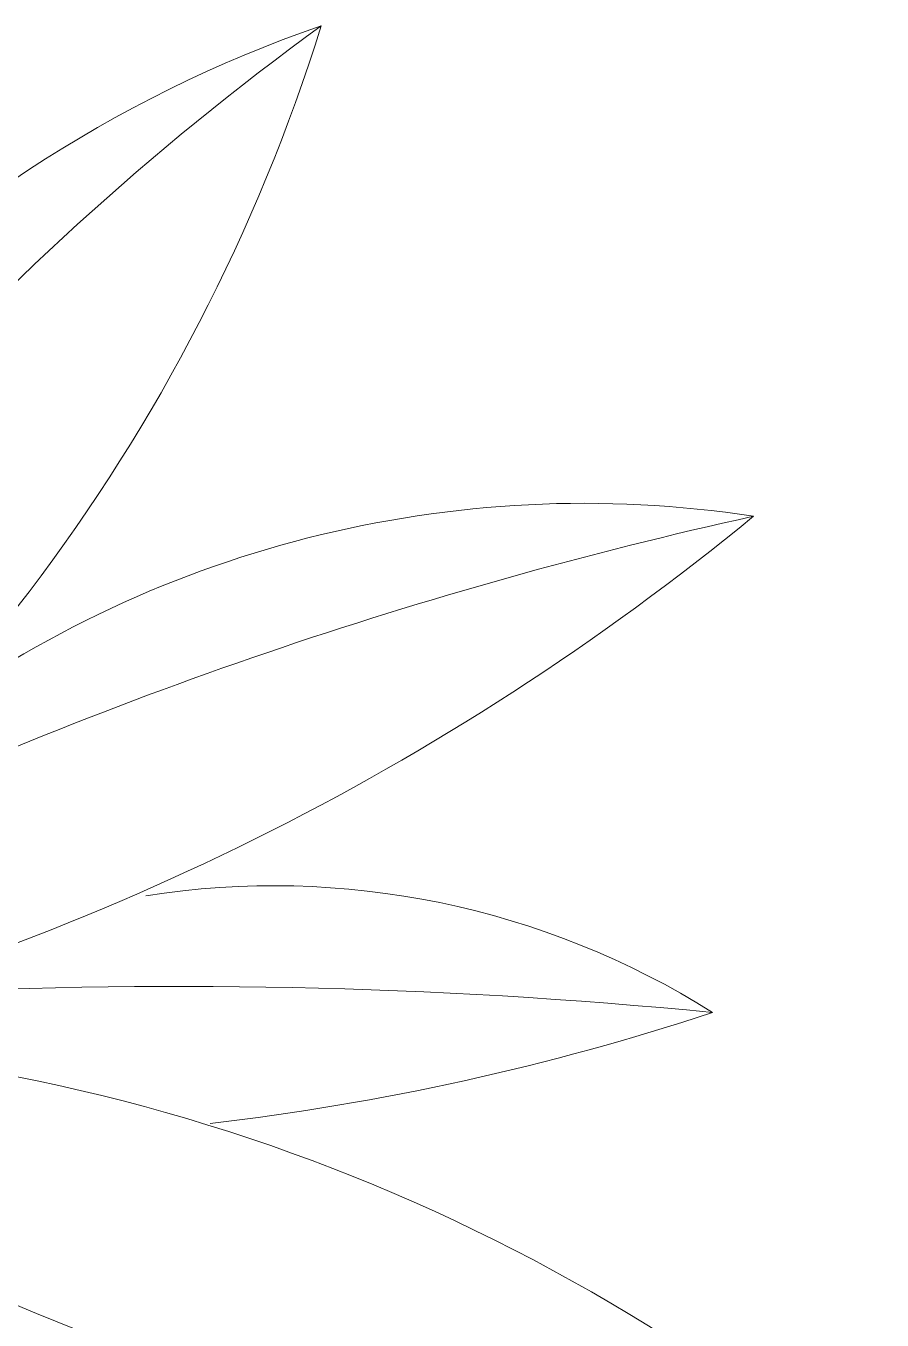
# Model space of a CAD drawing. Header units: millimetres. Extents: x 46644 to 147176, y -1287 to 53383.
# Drawn here: x 99288.7 to 99474.2, y 50646.7 to 50927.1 of the extents above; entities that cross this region are included whole.
import ezdxf

# ---------------------------------------------------------------- set-up
doc = ezdxf.new("R2010")
doc.units = ezdxf.units.MM
doc.layers.add('G-IMPT', color=8, linetype='Continuous', lineweight=18)
doc.layers.add('L-PLNT', color=71, linetype='Continuous', lineweight=18)

# ---------------------------------------------------------------- blocks, each defined once
blk = doc.blocks.new('CAY DUA VAN PHAT - CAY DUA VAN PHAT_dwg-2253781-TKCS_SẢNH - BẬC CẤP 3 - MẶT BẰNG')
at = {"layer": 'G-IMPT'}
for centre, radius, start, end in [((1505.19, 811.21), 822.27, 139.40241, 182.22196), ((-165.56, 1381.78), 1047, 324.19163, 358.05796), ((110.73, 1269.47), 773.93, 319.72962, 5.69701), ((934.45, 1217.21), 484.17, 171.2807, 217.3319), ((2363.89, 1712.04), 1954, 192.45532, 205.30666), ((-423.23, 568.12), 1137.9, 13.43357, 39.4147), ((972.53, 1082.77), 356.56, 147.7766, 188.9369), ((3037.68, 1041.3), 2378.09, 174.41125, 183.20325), ((-370.24, 928.87), 1096.5, 6.61656, 18.28498), ((-62.11, 1592.19), 1116.77, 320.68015, 339.59855), ((5.95, 342.33), 797.16, 32.80883, 72.67027), ((1228.07, 1817.95), 1216.67, 215.97087, 241.57597), ((779.81, 1288.74), 567.56, 199.0692, 255.8486)]:
    blk.add_arc(centre, radius, start, end, dxfattribs=at)
blk = doc.blocks.new('CAY DUA VAN PHAT - CAY DUA VAN PHAT_dwg-V72-TKCS_SẢNH - BẬC CẤP 3 - MẶT BẰNG')
at = {"layer": 'G-IMPT'}
for centre, radius, start, end in [((1505.19, 811.21), 822.27, 139.40241, 182.22196), ((-165.56, 1381.78), 1047, 324.19163, 358.05796), ((110.73, 1269.47), 773.93, 319.72962, 5.69701), ((934.45, 1217.21), 484.17, 171.2807, 217.3319), ((2363.89, 1712.04), 1954, 192.45532, 205.30666), ((-423.23, 568.12), 1137.9, 13.43357, 39.4147), ((972.53, 1082.77), 356.56, 147.7766, 188.9369), ((3037.68, 1041.3), 2378.09, 174.41125, 183.20325), ((-370.24, 928.87), 1096.5, 6.61656, 18.28498), ((-62.11, 1592.19), 1116.77, 320.68015, 339.59855), ((5.95, 342.33), 797.16, 32.80883, 72.67027), ((1228.07, 1817.95), 1216.67, 215.97087, 241.57597), ((779.81, 1288.74), 567.56, 199.0692, 255.8486)]:
    blk.add_arc(centre, radius, start, end, dxfattribs=at)
blk = doc.blocks.new('CAY DUA VAN PHAT - CAY DUA VAN PHAT-V73-TKCS_SẢNH - BẬC CẤP 3 - MẶT BẰNG')
at = {"xscale": 0.5, "yscale": 0.5, "zscale": 0.5}
for name in ['CAY DUA VAN PHAT - CAY DUA VAN PHAT_dwg-2253781-TKCS_SẢNH - BẬC CẤP 3 - MẶT BẰNG', 'CAY DUA VAN PHAT - CAY DUA VAN PHAT_dwg-V72-TKCS_SẢNH - BẬC CẤP 3 - MẶT BẰNG']:
    blk.add_blockref(name, (-151.82, -370.52), dxfattribs=at)

msp = doc.modelspace()

# ---------------------------------------------------------------- block references
at = {"layer": 'L-PLNT', "rotation": 269.9999999999997}
msp.add_blockref('CAY DUA VAN PHAT - CAY DUA VAN PHAT-V73-TKCS_SẢNH - BẬC CẤP 3 - MẶT BẰNG', (99171.52, 50896.94), dxfattribs=at)

doc.saveas('drawing.dxf')
